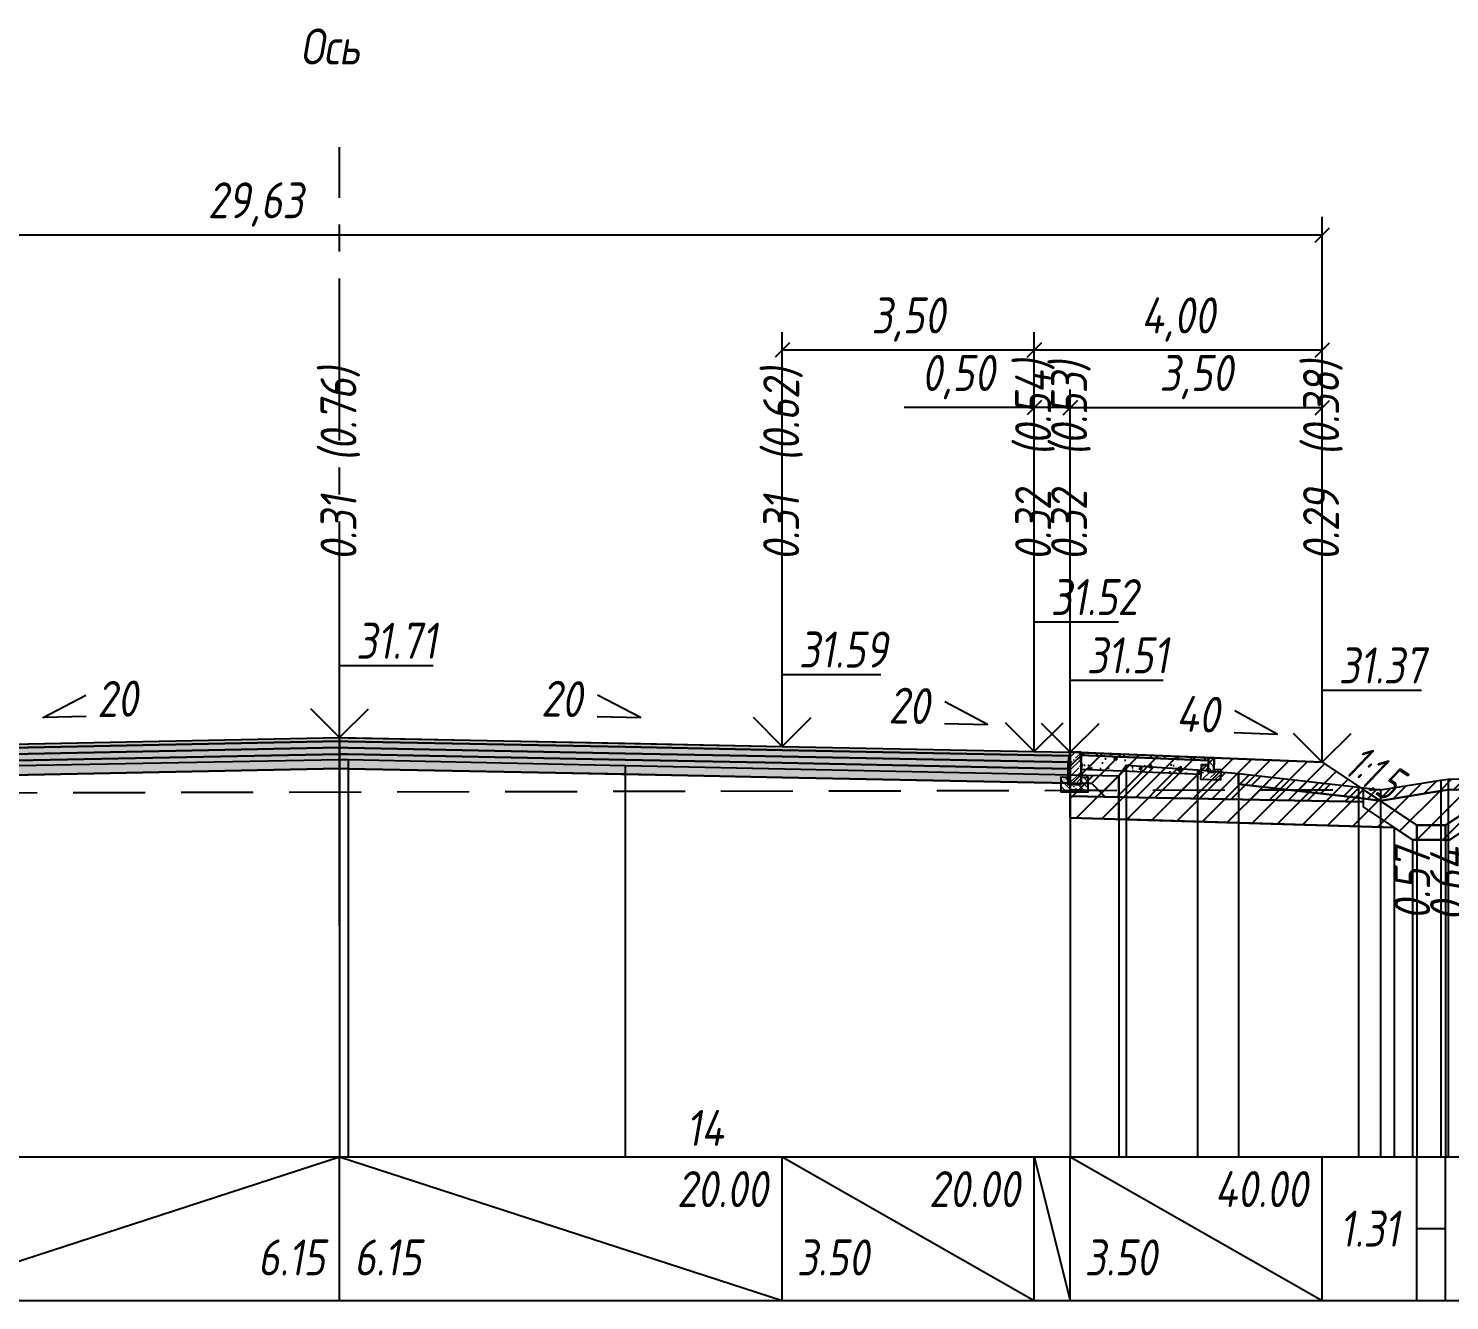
# Model space of a CAD drawing. Extents: x -717 to 1451, y -133302 to 233.
# Drawn here: x -259 to -160.2, y -109538 to -109449.6 of the extents above; entities that cross this region are included whole.
import ezdxf
from ezdxf.enums import TextEntityAlignment as Align

# ---------------------------------------------------------------- set-up
doc = ezdxf.new("R2010")
doc.units = 0
doc.linetypes.add('осевая2', pattern=[1.125, 0.75, -0.125, 0.125, -0.125])
doc.linetypes.add('штриховая', pattern=[0.75, 0.5, -0.25])
for name, color, linetype in [('Интерполированный поперечник', 2, 'Continuous'), ('КОД_399', 252, 'Continuous'), ('Код_514', 1, 'Continuous'), ('Контур_0', 7, 'Continuous'), ('Контур_2521', 7, 'Continuous'), ('Контур_2564', 7, 'Continuous'), ('Контур_2660', 7, 'Continuous'), ('Контур_2665', 7, 'Continuous'), ('Контур_400', 7, 'Continuous'), ('Контур_508', 7, 'Continuous'), ('Контур_512', 7, 'Continuous'), ('Контур_513', 7, 'Continuous'), ('Контур_818', 7, 'Continuous'), ('Красный поперечник', 1, 'Continuous'), ('Объём_2501', 7, 'Continuous'), ('Объём_2564', 7, 'Continuous'), ('Объём_2650', 7, 'Continuous'), ('Объём_2660', 7, 'Continuous'), ('Объём_2661', 7, 'Continuous'), ('Объём_2662', 7, 'Continuous'), ('Объём_2663', 7, 'Continuous'), ('Объём_2664', 7, 'Continuous'), ('Объём_2665', 7, 'Continuous'), ('Объём_2666', 7, 'Continuous'), ('Объём_2667', 7, 'Continuous'), ('Объём_2668', 7, 'Continuous'), ('Объём_2669', 7, 'Continuous'), ('Объём_2675', 7, 'Continuous'), ('Ось', 1, 'осевая2'), ('Откосы', 7, 'Continuous'), ('Отметки покрытия', 7, 'Continuous'), ('Рабочие отметки', 7, 'Continuous'), ('Рабочие отметки доп.', 7, 'Continuous'), ('Слои выравнивания', 7, 'Continuous'), ('Таблица', 7, 'Continuous'), ('Уклоны проезжей части', 7, 'Continuous'), ('Черный поперечник', 3, 'Continuous')]:
    doc.layers.add(name, color=color, linetype=linetype)
for name, color, linetype, true_color in [('Контур_2540', 2, 'Continuous', 0xffff00), ('Контур_2560', 2, 'Continuous', 0xffff00), ('Контур_2561', 7, 'Continuous', 0xff8040), ('Контур_2562', 3, 'Continuous', 0x00ff00), ('Контур_2563', 7, 'Continuous', 0xff8000), ('Контур_2570', 7, 'Continuous', 0x80ff00), ('Контур_2583', 3, 'Continuous', 0x00ff00), ('Контур_2584', 3, 'Continuous', 0x00ff00), ('Контур_2725', 7, 'Continuous', 0x323232), ('Контур_2736', 4, 'Continuous', 0x00ffff), ('Контур_2737', 4, 'Continuous', 0x00ffff), ('Контур_2738', 4, 'Continuous', 0x00ffff), ('Контур_2739', 4, 'Continuous', 0x00ffff), ('Контур_2745', 7, 'Continuous', 0xa4ffff), ('Контур_2747', 4, 'Continuous', 0x00ffff), ('Контур_2748', 4, 'Continuous', 0x00ffff), ('Контур_2749', 4, 'Continuous', 0x00ffff), ('Контур_2760', 7, 'Continuous', 0x323232), ('Контур_2761', 7, 'Continuous', 0x323232), ('Контур_2762', 7, 'Continuous', 0x323232), ('Контур_2763', 7, 'Continuous', 0x323232), ('Контур_402', 7, 'Continuous', 0xff6464), ('Контур_703', 4, 'Continuous', 0x00ffff), ('Контур_705', 4, 'Continuous', 0x00ffff), ('Контур_707', 4, 'Continuous', 0x00ffff), ('Контур_720', 131, 'Continuous', 0xaaffff), ('Объём_2520', 7, 'Continuous', 0x80ffff), ('Объём_2540', 2, 'Continuous', 0xffff00), ('Объём_2560', 2, 'Continuous', 0xffff00), ('Объём_2561', 7, 'Continuous', 0xff8040), ('Объём_2562', 3, 'Continuous', 0x00ff00), ('Объём_2563', 7, 'Continuous', 0xff8000), ('Объём_2570', 7, 'Continuous', 0x80ff00), ('Объём_2583', 3, 'Continuous', 0x00ff00), ('Объём_2584', 3, 'Continuous', 0x00ff00), ('Объём_2594', 3, 'Continuous', 0x00ff00), ('Объём_2598', 3, 'Continuous', 0x00ff00), ('Объём_2600', 7, 'Continuous', 0x808000), ('Объём_2746', 2, 'Continuous', 0xffff00)]:
    doc.layers.add(name, color=color, linetype=linetype, true_color=true_color)
doc.styles.get("Standard").update_dxf_attribs({"font": 'txt', "height": 2.5})
doc.styles.add('М', font='romand.shx', dxfattribs={"width": 0.8, "oblique": 10, "height": 2.5})
doc.dimstyles.new('ISO-25', dxfattribs={"dimtxt": 2.5, "dimasz": 2.5, "dimexe": 1.25, "dimexo": 0.625, "dimtad": 1, "dimtxsty": 'Standard', "dimcen": 2.5, "dimadec": 0, "dimazin": 0, "dimtfac": 1, "dimtmove": 0, "dimatfit": 3, "dimfxl": 1, "dimarcsym": 0})

# ---------------------------------------------------------------- blocks, each defined once
blk = doc.blocks.new('_Oblique')
at = {"color": 0, "linetype": 'ByBlock', "lineweight": -2}
blk.add_line((-0.5, -0.5), (0.5, 0.5), dxfattribs=at)
blk = doc.blocks.new('*D2232')
at = {"color": 0, "lineweight": -2, "transparency": 16777216}
for p, q in [((-186.587, -109499.33), (-186.587, -109474.69)), ((-169.087, -109500.03), (-169.087, -109474.69)), ((-186.587, -109475.94), (-169.087, -109475.94))]:
    blk.add_line(p, q, dxfattribs=at)
at = {"layer": 'Defpoints', "color": 0, "transparency": 16777216}
for p in [(-169.087, -109475.94), (-186.587, -109499.955), (-169.087, -109500.655)]:
    blk.add_point(p, dxfattribs=at)
at = {"color": 0, "lineweight": -2, "transparency": 16777216, "rotation": 180}
blk.add_blockref('_Oblique', (-186.587, -109475.94), dxfattribs=at)
at = {"color": 0, "lineweight": -2, "transparency": 16777216}
blk.add_blockref('_Oblique', (-169.087, -109475.94), dxfattribs=at)
at = {"color": 0, "transparency": 16777216, "insert": (-177.837, -109473.827), "char_height": 2.5, "width": 9.58333, "attachment_point": 5, "style": 'М'}
blk.add_mtext('3,50', dxfattribs=at)
blk = doc.blocks.new('*D2234')
at = {"color": 0, "lineweight": -2, "transparency": 16777216}
for p, q in [((-189.087, -109499.28), (-189.087, -109474.69)), ((-186.587, -109499.33), (-186.587, -109474.69)), ((-189.087, -109475.94), (-198.125, -109475.94)), ((-186.587, -109475.94), (-189.087, -109475.94))]:
    blk.add_line(p, q, dxfattribs=at)
at = {"layer": 'Defpoints', "color": 0, "transparency": 16777216}
for p in [(-186.587, -109475.94), (-189.087, -109499.905), (-186.587, -109499.955)]:
    blk.add_point(p, dxfattribs=at)
at = {"color": 0, "lineweight": -2, "transparency": 16777216, "rotation": 180}
blk.add_blockref('_Oblique', (-189.087, -109475.94), dxfattribs=at)
at = {"color": 0, "lineweight": -2, "transparency": 16777216}
blk.add_blockref('_Oblique', (-186.587, -109475.94), dxfattribs=at)
at = {"color": 0, "transparency": 16777216, "insert": (-194.364, -109473.827), "char_height": 2.5, "width": 9.16667, "attachment_point": 5, "style": 'М'}
blk.add_mtext('0,50', dxfattribs=at)
blk = doc.blocks.new('*D2236')
at = {"color": 0, "lineweight": -2, "transparency": 16777216}
for p, q in [((-206.587, -109498.93), (-206.587, -109470.69)), ((-189.087, -109499.28), (-189.087, -109470.69)), ((-189.087, -109471.94), (-206.587, -109471.94))]:
    blk.add_line(p, q, dxfattribs=at)
at = {"layer": 'Defpoints', "color": 0, "transparency": 16777216}
for p in [(-206.587, -109471.94), (-206.587, -109499.555), (-189.087, -109499.905)]:
    blk.add_point(p, dxfattribs=at)
at = {"color": 0, "lineweight": -2, "transparency": 16777216, "rotation": 180}
blk.add_blockref('_Oblique', (-206.587, -109471.94), dxfattribs=at)
at = {"color": 0, "lineweight": -2, "transparency": 16777216}
blk.add_blockref('_Oblique', (-189.087, -109471.94), dxfattribs=at)
at = {"color": 0, "transparency": 16777216, "insert": (-197.837, -109469.827), "char_height": 2.5, "width": 9.58333, "attachment_point": 5, "style": 'М'}
blk.add_mtext('3,50', dxfattribs=at)
blk = doc.blocks.new('*D2237')
at = {"color": 0, "lineweight": -2, "transparency": 16777216}
for p, q in [((-189.087, -109499.28), (-189.087, -109470.69)), ((-169.087, -109500.03), (-169.087, -109470.69)), ((-169.087, -109471.94), (-189.087, -109471.94))]:
    blk.add_line(p, q, dxfattribs=at)
at = {"layer": 'Defpoints', "color": 0, "transparency": 16777216}
for p in [(-189.087, -109471.94), (-189.087, -109499.905), (-169.087, -109500.655)]:
    blk.add_point(p, dxfattribs=at)
at = {"color": 0, "lineweight": -2, "transparency": 16777216, "rotation": 180}
blk.add_blockref('_Oblique', (-189.087, -109471.94), dxfattribs=at)
at = {"color": 0, "lineweight": -2, "transparency": 16777216}
blk.add_blockref('_Oblique', (-169.087, -109471.94), dxfattribs=at)
at = {"color": 0, "transparency": 16777216, "insert": (-179.087, -109469.827), "char_height": 2.5, "width": 9.16667, "attachment_point": 5, "style": 'М'}
blk.add_mtext('4,00', dxfattribs=at)
blk = doc.blocks.new('*D2239')
at = {"color": 0, "lineweight": -2, "transparency": 16777216}
for p, q in [((-317.254, -109500.263), (-317.254, -109462.69)), ((-169.087, -109500.03), (-169.087, -109462.69)), ((-317.254, -109463.94), (-169.087, -109463.94))]:
    blk.add_line(p, q, dxfattribs=at)
at = {"layer": 'Defpoints', "color": 0, "transparency": 16777216}
for p in [(-169.087, -109463.94), (-317.254, -109500.888), (-169.087, -109500.655)]:
    blk.add_point(p, dxfattribs=at)
at = {"color": 0, "lineweight": -2, "transparency": 16777216, "rotation": 180}
blk.add_blockref('_Oblique', (-317.254, -109463.94), dxfattribs=at)
at = {"color": 0, "lineweight": -2, "transparency": 16777216}
blk.add_blockref('_Oblique', (-169.087, -109463.94), dxfattribs=at)
at = {"color": 0, "transparency": 16777216, "insert": (-243.17, -109461.827), "char_height": 2.5, "width": 12.5, "attachment_point": 5, "style": 'М'}
blk.add_mtext('29,63', dxfattribs=at)
blk = doc.blocks.new('Тротуар1')
at = {"linetype": 'Continuous', "lineweight": 13}
h = blk.add_hatch(dxfattribs=at)
h.set_pattern_fill('ANSI35', scale=5, angle=90)
h.set_pattern_definition([(135, (-1541.6927, -4801.9416), (-0.88388348, -0.88388348), []), (135, (-1541.6927, -4801.0577), (-0.88388348, -0.88388348), [1.5625, -0.3125, 0, -0.3125])])
h.paths.add_polyline_path([(-16.72, -1.24), (-17.72, -1.24), (-17.72, -2.24), (-18.52, -2.24), (-18.52, -1.85), (-19.52, -1.89), (-19.52, -3.24), (-16.72, -3.24)])
h = blk.add_hatch(dxfattribs=at)
h.set_pattern_fill('ANSI35', scale=5)
h.set_pattern_definition([(45, (-1541.6927, -4800.4416), (-0.88388348, 0.88388348), []), (45, (-1540.8088, -4800.4416), (-0.88388348, 0.88388348), [1.5625, -0.3125, 0, -0.3125])])
h.paths.add_polyline_path([(-17.72, -0.24), (-18.52, -0.24), (-18.52, -2.24), (-17.72, -2.24)])
at = {"linetype": 'Continuous'}
h = blk.add_hatch(dxfattribs=at)
h.set_pattern_fill('ANSI31', color=256, scale=15, angle=45, style=0)
h.set_pattern_definition([(90, (-1932.1888, -4954.235), (-1.875, 3e-16), [])])
h.paths.add_polyline_path([(0, 0), (-17.72, -0.24), (-17.71, -0.63), (-11.04, -0.58), (0, -0.4)])
at = {"layer": 'КОД_399'}
h = blk.add_hatch(dxfattribs=at)
h.set_pattern_fill('AR-CONC', scale=0.7, angle=45, style=0)
h.set_pattern_definition([(95, (-1932.189, -4954.235), (3.860864, 3.2396496), [0.525, -5.775]), (40, (-1932.189, -4954.235), (-4.409945, 3.036377), [0.42, -4.62]), (145.45144, (-1931.867, -4953.965), (-0.549081, 6.2760265), [0.4461813, -4.907995]), (91.1842, (-1933.179, -4953.245), (6.101854, 4.4632964), [0.7875, -8.6625]), (141.63564, (-1932.67, -4952.873), (-0.1953, 9.447982), [0.669272, -7.361996]), (36.18416, (-1933.179, -4953.245), (-0.1953, 9.447982), [0.63, -6.93]), (66, (-1932.4363, -4952.9975), (4.947401, 0.9616773), [0.525, -5.775]), (11, (-1932.4363, -4952.9975), (-2.38496, 4.793659), [0.42, -4.62]), (116.45144, (-1932.024, -4952.9174), (2.562441, 5.7553363), [0.4461813, -4.907995]), (82.5, (-1932.1888, -4954.235), (-1.5875523, 1.7079287), [0, -4.564, 0, -4.69, 0, -4.6375]), (52.5, (-1932.1888, -4954.235), (-0.6501106, 3.2543661), [0, -2.674, 0, -4.459, 0, -1.7675]), (12.5, (-1933.2926, -4955.3388), (2.7539272, 2.5306453), [0, -1.75, 0, -5.46, 0, -7.245]), (2.5, (-1933.7876, -4955.8337), (2.3911299, 3.3821186), [0, -2.275, 0, -3.626, 0, -5.145])])
h.paths.add_polyline_path([(0, -0.4), (-17.71, -0.63), (-17.72, -1.24), (-16.71, -1.24), (-16.72, -2.62), (-0.07, -2.41)])
at = {"linetype": 'Continuous'}
blk.add_lwpolyline([(-17.72, -1.24), (-16.72, -1.24), (-16.72, -3.24), (-19.52, -3.24), (-19.52, -1.89), (-18.52, -1.85)], dxfattribs=at)
at = {"color": 7, "lineweight": 30}
for points in [[(-18.52, -0.24), (-18.52, -2.24), (-17.72, -2.24), (-17.72, -0.24), (-18.52, -0.24)], [(-8.6, -0.53), (0, -0.4)]]:
    blk.add_lwpolyline(points, dxfattribs=at)
for points in [[(0, 0), (-17.72, -0.24), (-17.72, -0.63), (0, -0.4)], [(0, -0.4), (-17.71, -0.63), (-17.72, -1.24), (-16.71, -1.24), (-16.72, -2.62), (-0.07, -2.39)]]:
    blk.add_lwpolyline(points, close=True)
blk = doc.blocks.new('БР100.30.18')
at = {"linetype": 'Continuous', "lineweight": 13}
h = blk.add_hatch(dxfattribs=at)
h.set_pattern_fill('ANSI35', scale=5)
h.set_pattern_definition([(45, (-1504.996, -4799.2297), (-0.88388348, 0.88388348), []), (45, (-1504.1121, -4799.2297), (-0.88388348, 0.88388348), [1.5625, -0.3125, 0, -0.3125])])
h.paths.add_polyline_path([(0.3, 3.47), (1.8, 3.47), (1.8, -1.03), (0, -1.03), (0, 1.97)])
h = blk.add_hatch(dxfattribs=at)
h.set_pattern_fill('ANSI35', scale=5, angle=90)
h.set_pattern_definition([(135, (-1504.996, -4800.7297), (-0.88388348, -0.88388348), []), (135, (-1504.996, -4799.8458), (-0.88388348, -0.88388348), [1.5625, -0.3125, 0, -0.3125])])
h.paths.add_polyline_path([(-1, -0.03), (0, -0.03), (0, -1.03), (1.8, -1.03), (1.8, -0.03), (2.8, -0.03), (2.8, -2.03), (-1, -2.03)])
at = {"color": 7, "lineweight": 30}
blk.add_lwpolyline([(1.8, -1.03), (0, -1.03), (0, 1.97), (0.3, 3.47), (1.8, 3.47)], close=True, dxfattribs=at)
at = {"linetype": 'Continuous'}
blk.add_lwpolyline([(0, -0.03), (-1, -0.03), (-1, -2.03), (2.8, -2.03), (2.8, -0.03), (1.8, -0.03)], dxfattribs=at)

msp = doc.modelspace()

# ---------------------------------------------------------------- hatches: boundary and pattern name
at = {"layer": 'Объём_2563'}
h = msp.add_hatch(dxfattribs=at)
h.set_pattern_fill('ANSI31', color=256, scale=0.3)
h.set_pattern_definition([(45, (-428.9338, 30.9924), (-0.673519209, 0.673519209), [])])
h.paths.add_polyline_path([(-166.234, -109503.349), (-184.169, -109502.991), (-185.087, -109502.072), (-186.587, -109502.042), (-186.587, -109499.892), (-169.087, -109500.592), (-166.234, -109502.494)])
at = {"layer": 'Объём_2570'}
h = msp.add_hatch(dxfattribs=at)
h.set_pattern_fill('ANSI31', color=256, scale=0.2)
h.set_pattern_definition([(45, (-428.9338, 30.9924), (-0.449012806, 0.449012806), [])])
h.paths.add_polyline_path([(-155.512, -109502.388), (-160.337, -109502.507), (-160.837, -109502.578), (-165.046, -109503.262), (-166.567, -109503.072), (-174.898, -109502.121), (-174.898, -109501.371), (-166.567, -109502.322), (-165.046, -109502.512), (-160.837, -109501.828), (-160.337, -109501.757), (-155.512, -109501.638)])
at = {"layer": 'Объём_2600'}
h = msp.add_hatch(dxfattribs=at)
h.set_pattern_fill('ANSI31', color=6, scale=0.4)
h.set_pattern_definition([(45, (-428.9338, 30.9924), (-0.898025612, 0.898025612), [])])
h.paths.add_polyline_path([(-156.766, -109502.473), (-156.766, -109503.675), (-160.213, -109505.973), (-162.818, -109505.973), (-164.091, -109505.125), (-186.587, -109504.45), (-186.587, -109501.476), (-183.204, -109501.547), (-182.704, -109500.797), (-177.756, -109501.129), (-174.898, -109501.371), (-174.898, -109502.121), (-166.567, -109503.072), (-165.046, -109503.262), (-160.837, -109502.578), (-160.337, -109502.507), (-156.681, -109502.417)])
at = {"layer": 'Слои выравнивания'}
for color, points in [(2, [(-288.159, -109499.894), (-285.587, -109499.842), (-268.087, -109499.492), (-237.337, -109498.877), (-237.337, -109499.127), (-268.087, -109499.742), (-285.587, -109500.092), (-288.159, -109500.144)]), (2, [(-237.337, -109498.877), (-236.753, -109498.889), (-217.495, -109499.274), (-206.587, -109499.492), (-189.087, -109499.842), (-186.587, -109499.892), (-186.587, -109500.142), (-189.087, -109500.092), (-206.587, -109499.742), (-217.495, -109499.524), (-236.753, -109499.139), (-237.337, -109499.127)]), (3, [(-288.159, -109500.144), (-285.587, -109500.092), (-268.087, -109499.742), (-237.337, -109499.127), (-237.337, -109499.577), (-268.087, -109500.192), (-285.587, -109500.542), (-288.159, -109500.594)]), (4, [(-288.159, -109500.594), (-285.587, -109500.542), (-268.087, -109500.192), (-237.337, -109499.577), (-237.337, -109500.027), (-268.087, -109500.642), (-285.587, -109500.992), (-288.159, -109501.044)]), (3, [(-237.337, -109499.127), (-236.753, -109499.139), (-217.495, -109499.524), (-206.587, -109499.742), (-189.087, -109500.092), (-186.587, -109500.142), (-186.587, -109500.592), (-189.087, -109500.542), (-206.587, -109500.192), (-217.495, -109499.974), (-236.753, -109499.589), (-237.337, -109499.577)]), (4, [(-237.337, -109499.577), (-236.753, -109499.589), (-217.495, -109499.974), (-206.587, -109500.192), (-189.087, -109500.542), (-186.587, -109500.592), (-186.587, -109501.042), (-189.087, -109500.992), (-206.587, -109500.642), (-217.495, -109500.424), (-236.753, -109500.039), (-237.337, -109500.027)]), (5, [(-288.159, -109501.044), (-285.587, -109500.992), (-268.087, -109500.642), (-237.337, -109500.027), (-237.337, -109501.027), (-268.087, -109501.642), (-285.587, -109501.992), (-288.159, -109502.044)]), (5, [(-237.337, -109500.027), (-236.753, -109500.039), (-217.495, -109500.424), (-206.587, -109500.642), (-189.087, -109500.992), (-186.587, -109501.042), (-186.587, -109502.042), (-189.087, -109501.992), (-206.587, -109501.642), (-217.495, -109501.424), (-236.753, -109501.039), (-237.337, -109501.027)])]:
    msp.add_hatch(color=color, dxfattribs=at).paths.add_polyline_path(points)

# ---------------------------------------------------------------- linework, layer by layer
at = {"layer": 'Интерполированный поперечник', "linetype": 'штриховая', "ltscale": 10, "flags": 128}
msp.add_lwpolyline([(-308.346, -109502.817), (-165.042, -109502.492)], dxfattribs=at)
at = {"layer": 'Код_514'}
for p, q in [((-268.087, -109538.008), (-237.337, -109528.008)), ((-237.337, -109538.008), (-237.337, -109528.008)), ((-237.337, -109528.008), (-206.587, -109538.008)), ((-206.587, -109538.008), (-206.587, -109528.008)), ((-206.587, -109528.008), (-189.087, -109538.008)), ((-189.087, -109538.008), (-189.087, -109528.008)), ((-189.087, -109528.008), (-186.587, -109538.008)), ((-186.587, -109538.008), (-186.587, -109528.008)), ((-186.587, -109528.008), (-169.087, -109538.008)), ((-169.087, -109538.008), (-169.087, -109528.008)), ((-162.516, -109538.008), (-162.516, -109528.008)), ((-160.516, -109538.008), (-160.516, -109528.008)), ((-162.516, -109533.008), (-160.516, -109533.008))]:
    msp.add_line(p, q, dxfattribs=at)
at = {"layer": 'Контур_0', "flags": 128}
for points in [[(-169.087, -109500.592), (-166.234, -109502.494), (-166.234, -109502.494), (-166.234, -109502.494), (-166.234, -109502.494), (-166.234, -109502.494), (-166.234, -109502.494), (-166.234, -109502.494), (-166.234, -109502.494), (-166.234, -109502.494), (-166.234, -109502.494), (-166.234, -109502.494), (-166.234, -109502.494), (-166.234, -109502.494), (-166.234, -109502.494), (-162.516, -109504.973)], [(-169.087, -109500.592), (-166.234, -109502.494), (-166.234, -109502.494), (-166.234, -109502.494), (-166.234, -109502.494), (-166.234, -109502.494), (-166.234, -109502.494), (-166.234, -109502.494), (-166.234, -109502.494), (-166.234, -109502.494), (-166.234, -109502.494), (-166.234, -109502.494), (-166.234, -109502.494), (-166.234, -109502.494), (-166.234, -109502.494), (-162.516, -109504.973), (-160.516, -109504.973), (-155.512, -109501.638)], [(-186.587, -109502.942), (-186.587, -109502.042), (-185.087, -109502.072), (-184.169, -109502.991), (-186.587, -109502.942), (-186.587, -109502.942)], [(-186.587, -109502.042), (-185.087, -109502.072), (-184.169, -109502.991), (-166.234, -109503.349)]]:
    msp.add_lwpolyline(points, dxfattribs=at)
at = {"layer": 'Контур_2521', "color": 250, "flags": 128}
msp.add_lwpolyline([(-186.587, -109502.492), (-184.628, -109502.531)], dxfattribs=at)
at = {"layer": 'Контур_2540', "flags": 128}
msp.add_lwpolyline([(-166.234, -109503.696), (-164.091, -109505.125), (-186.587, -109504.45), (-186.587, -109502.942), (-166.234, -109503.349), (-166.234, -109503.696), (-166.234, -109503.696)], dxfattribs=at)
at = {"layer": 'Контур_2560', "flags": 128}
msp.add_lwpolyline([(-186.587, -109499.892), (-169.087, -109500.592), (-169.087, -109500.592), (-169.087, -109500.592)], dxfattribs=at)
at = {"layer": 'Контур_2561', "flags": 128}
msp.add_lwpolyline([(-186.587, -109499.892), (-186.587, -109499.892), (-169.087, -109500.592), (-169.087, -109500.592), (-186.587, -109499.892)], dxfattribs=at)
at = {"layer": 'Контур_2562', "flags": 128}
msp.add_lwpolyline([(-169.087, -109500.592), (-169.087, -109500.592), (-169.087, -109500.592), (-169.087, -109500.592), (-169.087, -109500.592)], dxfattribs=at)
at = {"layer": 'Контур_2563', "flags": 128}
msp.add_lwpolyline([(-166.234, -109503.349), (-184.169, -109502.991), (-185.087, -109502.072), (-186.587, -109502.042), (-186.587, -109499.892), (-169.087, -109500.592), (-166.234, -109502.494), (-166.234, -109503.349), (-166.234, -109503.349)], dxfattribs=at)
at = {"layer": 'Контур_2564', "flags": 128}
msp.add_lwpolyline([(-186.587, -109499.892), (-169.087, -109500.592)], dxfattribs=at)
at = {"layer": 'Контур_2570', "flags": 128}
msp.add_lwpolyline([(-288.159, -109501.342), (-237.337, -109500.404), (-236.753, -109500.393), (-217.495, -109500.829), (-183.204, -109501.547), (-182.704, -109500.797), (-177.756, -109501.129), (-174.898, -109501.371), (-174.898, -109502.121), (-166.567, -109503.072), (-165.046, -109503.262), (-165.046, -109503.262), (-160.837, -109502.578), (-160.337, -109502.507), (-143.132, -109502.081)], dxfattribs=at)
at = {"layer": 'Контур_2583', "flags": 128}
for points in [[(-162.516, -109504.973), (-166.234, -109502.494), (-166.234, -109503.696), (-162.818, -109505.973), (-162.516, -109505.973), (-162.516, -109504.973)], [(-156.766, -109503.675), (-156.766, -109502.473), (-160.516, -109504.973), (-160.516, -109505.973), (-160.213, -109505.973), (-156.766, -109503.675)]]:
    msp.add_lwpolyline(points, dxfattribs=at)
at = {"layer": 'Контур_2584', "flags": 128}
msp.add_lwpolyline([(-162.516, -109504.973), (-162.516, -109505.973), (-160.516, -109505.973), (-160.516, -109504.973), (-162.516, -109504.973)], dxfattribs=at)
at = {"layer": 'Контур_2660', "flags": 128}
msp.add_lwpolyline([(-186.587, -109504.45), (-164.091, -109505.125)], dxfattribs=at)
at = {"layer": 'Контур_2665', "flags": 128}
msp.add_lwpolyline([(-169.087, -109500.592), (-169.087, -109500.592)], dxfattribs=at)
at = {"layer": 'Контур_2725', "flags": 128}
msp.add_lwpolyline([(-288.159, -109502.044), (-285.587, -109501.992), (-268.087, -109501.642), (-237.337, -109501.027), (-236.753, -109501.039), (-217.495, -109501.424), (-206.587, -109501.642), (-189.087, -109501.992), (-186.587, -109502.042)], dxfattribs=at)
at = {"layer": 'Контур_2736', "flags": 128}
for points in [[(-169.087, -109500.592), (-166.234, -109502.494)], [(-166.234, -109502.494), (-162.516, -109504.973)]]:
    msp.add_lwpolyline(points, dxfattribs=at)
at = {"layer": 'Контур_2737', "flags": 128}
msp.add_lwpolyline([(-166.234, -109502.494), (-166.234, -109502.494)], dxfattribs=at)
at = {"layer": 'Контур_2738', "flags": 128}
msp.add_lwpolyline([(-166.234, -109502.494), (-166.234, -109502.494)], dxfattribs=at)
at = {"layer": 'Контур_2739', "flags": 128}
msp.add_lwpolyline([(-166.234, -109502.494), (-166.234, -109502.494)], dxfattribs=at)
at = {"layer": 'Контур_2745', "flags": 128}
msp.add_lwpolyline([(-166.234, -109502.494), (-166.234, -109502.494)], dxfattribs=at)
msp.add_lwpolyline([(-166.234, -109502.494), (-166.234, -109502.494)], dxfattribs=at)
msp.add_lwpolyline([(-166.234, -109502.494), (-166.234, -109502.494)], dxfattribs=at)
msp.add_lwpolyline([(-166.234, -109502.494), (-166.234, -109502.494)], dxfattribs=at)
msp.add_lwpolyline([(-166.234, -109502.494), (-166.234, -109502.494)], dxfattribs=at)
msp.add_lwpolyline([(-166.234, -109502.494), (-166.234, -109502.494)], dxfattribs=at)
at = {"layer": 'Контур_2747', "flags": 128}
msp.add_lwpolyline([(-166.234, -109502.494), (-166.234, -109502.494)], dxfattribs=at)
at = {"layer": 'Контур_2748', "flags": 128}
msp.add_lwpolyline([(-166.234, -109502.494), (-166.234, -109502.494)], dxfattribs=at)
at = {"layer": 'Контур_2749', "flags": 128}
msp.add_lwpolyline([(-166.234, -109502.494), (-166.234, -109502.494)], dxfattribs=at)
at = {"layer": 'Контур_2760', "flags": 128}
msp.add_lwpolyline([(-288.159, -109499.894), (-285.587, -109499.842), (-268.087, -109499.492), (-237.337, -109498.877), (-236.753, -109498.889), (-217.495, -109499.274), (-206.587, -109499.492), (-189.087, -109499.842), (-186.587, -109499.892)], dxfattribs=at)
at = {"layer": 'Контур_2761', "flags": 128}
msp.add_lwpolyline([(-288.159, -109500.144), (-285.587, -109500.092), (-268.087, -109499.742), (-237.337, -109499.127), (-236.753, -109499.139), (-217.495, -109499.524), (-206.587, -109499.742), (-189.087, -109500.092), (-186.587, -109500.142)], dxfattribs=at)
at = {"layer": 'Контур_2762', "flags": 128}
msp.add_lwpolyline([(-288.159, -109500.594), (-285.587, -109500.542), (-268.087, -109500.192), (-237.337, -109499.577), (-236.753, -109499.589), (-217.495, -109499.974), (-206.587, -109500.192), (-189.087, -109500.542), (-186.587, -109500.592)], dxfattribs=at)
at = {"layer": 'Контур_2763', "flags": 128}
msp.add_lwpolyline([(-288.159, -109501.044), (-285.587, -109500.992), (-268.087, -109500.642), (-237.337, -109500.027), (-236.753, -109500.039), (-217.495, -109500.424), (-206.587, -109500.642), (-189.087, -109500.992), (-186.587, -109501.042)], dxfattribs=at)
at = {"layer": 'Контур_400', "flags": 128}
for points in [[(-299.754, -109500.126), (-297.254, -109500.076), (-285.587, -109499.842), (-285.587, -109499.842), (-285.587, -109499.842), (-285.587, -109499.842), (-285.587, -109499.842), (-268.087, -109499.492), (-237.337, -109498.877)], [(-237.337, -109498.877), (-206.587, -109499.492), (-189.087, -109499.842), (-189.087, -109499.842), (-189.087, -109499.842), (-189.087, -109499.842), (-189.087, -109499.842), (-189.087, -109499.842), (-186.587, -109499.892)]]:
    msp.add_lwpolyline(points, dxfattribs=at)
at = {"layer": 'Контур_402', "flags": 128}
msp.add_lwpolyline([(-318.616, -109505.366), (-288.159, -109504.452), (-288.159, -109502.044), (-237.337, -109501.027), (-186.587, -109502.042), (-186.587, -109504.45), (-164.091, -109505.125)], dxfattribs=at)
at = {"layer": 'Контур_508', "flags": 128}
msp.add_lwpolyline([(-323.934, -109499.589), (-322.158, -109505.508), (-322.158, -109508.988), (-322.152, -109509.008), (-321.408, -109509.008), (-319.408, -109509.008), (-318.664, -109509.008), (-318.658, -109508.988), (-318.658, -109505.508), (-318.616, -109505.366), (-288.159, -109504.452), (-288.159, -109502.044), (-237.337, -109501.027), (-186.587, -109502.042), (-186.587, -109504.45), (-164.091, -109505.125), (-162.818, -109505.973), (-162.516, -109505.973), (-160.516, -109505.973), (-160.213, -109505.973), (-156.766, -109503.675), (-156.766, -109502.473), (-155.512, -109501.638)], dxfattribs=at)
at = {"layer": 'Контур_512', "flags": 128}
msp.add_lwpolyline([(-186.587, -109504.45), (-164.091, -109505.125), (-162.818, -109505.973), (-162.516, -109505.973), (-160.516, -109505.973), (-160.213, -109505.973), (-156.766, -109503.675), (-156.766, -109502.473), (-155.512, -109501.638)], dxfattribs=at)
at = {"layer": 'Контур_513', "flags": 128}
msp.add_lwpolyline([(-323.934, -109499.589), (-322.158, -109505.508), (-322.158, -109508.988), (-322.152, -109509.008), (-321.408, -109509.008), (-319.408, -109509.008), (-318.664, -109509.008), (-318.658, -109508.988), (-318.658, -109505.508), (-318.616, -109505.366), (-288.159, -109504.452), (-288.159, -109502.044), (-237.337, -109501.027), (-186.587, -109502.042), (-186.587, -109504.45), (-164.091, -109505.125), (-162.818, -109505.973), (-162.516, -109505.973), (-160.516, -109505.973), (-160.213, -109505.973), (-156.766, -109503.675), (-156.766, -109502.473), (-155.512, -109501.638)], dxfattribs=at)
at = {"layer": 'Контур_703', "flags": 128}
msp.add_lwpolyline([(-169.087, -109500.592), (-166.234, -109502.494)], dxfattribs=at)
at = {"layer": 'Контур_705', "flags": 128}
msp.add_lwpolyline([(-166.234, -109502.494), (-166.234, -109502.494)], dxfattribs=at)
at = {"layer": 'Контур_707', "flags": 128}
msp.add_lwpolyline([(-160.516, -109504.973), (-155.512, -109501.638)], dxfattribs=at)
at = {"layer": 'Контур_720', "flags": 128}
msp.add_lwpolyline([(-162.516, -109504.973), (-160.516, -109504.973)], dxfattribs=at)
at = {"layer": 'Контур_818', "flags": 128}
msp.add_lwpolyline([(-288.159, -109501.342), (-237.337, -109500.404), (-236.753, -109500.393), (-217.495, -109500.829), (-183.204, -109501.547), (-182.704, -109500.797), (-177.756, -109501.129), (-174.898, -109501.371), (-174.898, -109502.121), (-166.567, -109503.072), (-165.046, -109503.262), (-165.046, -109503.262), (-160.837, -109502.578), (-160.337, -109502.507), (-155.512, -109502.388)], dxfattribs=at)
at = {"layer": 'Красный поперечник'}
for p, q in [((-268.087, -109499.492), (-237.337, -109498.877)), ((-237.337, -109498.877), (-206.587, -109499.492)), ((-206.587, -109499.492), (-189.087, -109499.842)), ((-189.087, -109499.842), (-186.587, -109499.892)), ((-186.587, -109499.892), (-169.087, -109500.592)), ((-169.087, -109500.592), (-162.516, -109504.973)), ((-160.516, -109504.973), (-155.512, -109501.638)), ((-186.587, -109504.45), (-186.587, -109528.008)), ((-164.091, -109505.125), (-164.091, -109528.008)), ((-162.516, -109504.973), (-160.516, -109504.973)), ((-162.818, -109505.973), (-162.818, -109528.008)), ((-162.516, -109505.973), (-162.516, -109528.008)), ((-160.516, -109505.973), (-160.516, -109528.008))]:
    msp.add_line(p, q, dxfattribs=at)
at = {"layer": 'Объём_2501', "flags": 128}
for points in [[(-299.754, -109500.126), (-297.254, -109500.076), (-285.587, -109499.842), (-285.587, -109499.842), (-285.587, -109499.842), (-285.587, -109499.842), (-285.587, -109499.842), (-268.087, -109499.492), (-237.337, -109498.877)], [(-237.337, -109498.877), (-206.587, -109499.492), (-189.087, -109499.842), (-189.087, -109499.842), (-189.087, -109499.842), (-189.087, -109499.842), (-189.087, -109499.842), (-189.087, -109499.842), (-186.587, -109499.892)]]:
    msp.add_lwpolyline(points, dxfattribs=at)
at = {"layer": 'Объём_2520', "color": 250, "flags": 128}
msp.add_lwpolyline([(-186.587, -109502.942), (-186.587, -109502.042), (-185.087, -109502.072), (-184.169, -109502.991), (-186.587, -109502.942), (-186.587, -109502.942)], dxfattribs=at)
at = {"layer": 'Объём_2540', "flags": 128}
msp.add_lwpolyline([(-166.234, -109503.696), (-164.091, -109505.125), (-186.587, -109504.45), (-186.587, -109502.942), (-166.234, -109503.349), (-166.234, -109503.696), (-166.234, -109503.696)], dxfattribs=at)
at = {"layer": 'Объём_2560', "flags": 128}
msp.add_lwpolyline([(-186.587, -109499.892), (-169.087, -109500.592), (-169.087, -109500.592), (-169.087, -109500.592)], dxfattribs=at)
at = {"layer": 'Объём_2561', "flags": 128}
msp.add_lwpolyline([(-186.587, -109499.892), (-186.587, -109499.892), (-169.087, -109500.592), (-169.087, -109500.592), (-186.587, -109499.892)], dxfattribs=at)
at = {"layer": 'Объём_2562', "flags": 128}
msp.add_lwpolyline([(-169.087, -109500.592), (-169.087, -109500.592), (-169.087, -109500.592), (-169.087, -109500.592), (-169.087, -109500.592)], dxfattribs=at)
at = {"layer": 'Объём_2563', "color": 250, "flags": 128}
msp.add_lwpolyline([(-166.234, -109503.349), (-184.169, -109502.991), (-185.087, -109502.072), (-186.587, -109502.042), (-186.587, -109499.892), (-169.087, -109500.592), (-166.234, -109502.494), (-166.234, -109503.349), (-166.234, -109503.349)], dxfattribs=at)
at = {"layer": 'Объём_2564', "flags": 128}
msp.add_lwpolyline([(-186.587, -109499.892), (-169.087, -109500.592)], dxfattribs=at)
at = {"layer": 'Объём_2570', "flags": 128}
msp.add_lwpolyline([(-155.512, -109502.388), (-160.337, -109502.507), (-160.837, -109502.578), (-165.046, -109503.262), (-166.567, -109503.072), (-174.898, -109502.121), (-174.898, -109501.371), (-166.567, -109502.322), (-165.046, -109502.512), (-160.837, -109501.828), (-160.337, -109501.757), (-155.512, -109501.638), (-155.512, -109502.388), (-155.512, -109502.388)], dxfattribs=at)
at = {"layer": 'Объём_2583', "flags": 128}
for points in [[(-162.516, -109504.973), (-166.234, -109502.494), (-166.234, -109503.696), (-162.818, -109505.973), (-162.516, -109505.973), (-162.516, -109504.973)], [(-156.766, -109503.675), (-156.766, -109502.473), (-160.516, -109504.973), (-160.516, -109505.973), (-160.213, -109505.973), (-156.766, -109503.675)]]:
    msp.add_lwpolyline(points, dxfattribs=at)
at = {"layer": 'Объём_2584', "flags": 128}
msp.add_lwpolyline([(-162.516, -109504.973), (-162.516, -109505.973), (-160.516, -109505.973), (-160.516, -109504.973), (-162.516, -109504.973)], dxfattribs=at)
at = {"layer": 'Объём_2594', "flags": 128}
for points in [[(-166.234, -109502.494), (-162.516, -109504.973)], [(-160.516, -109504.973), (-156.766, -109502.473)]]:
    msp.add_lwpolyline(points, dxfattribs=at)
at = {"layer": 'Объём_2598', "flags": 128}
msp.add_lwpolyline([(-162.516, -109504.973), (-160.516, -109504.973)], dxfattribs=at)
at = {"layer": 'Объём_2650', "color": 6, "flags": 128}
msp.add_lwpolyline([(-156.766, -109502.473), (-156.766, -109503.675), (-160.213, -109505.973), (-162.818, -109505.973), (-164.091, -109505.125), (-186.587, -109504.45), (-186.587, -109501.476), (-183.204, -109501.547), (-182.704, -109500.797), (-177.756, -109501.129), (-174.898, -109501.371), (-174.898, -109502.121), (-166.567, -109503.072), (-165.046, -109503.262), (-160.837, -109502.578), (-160.337, -109502.507), (-156.681, -109502.417), (-156.766, -109502.473), (-156.766, -109502.473)], dxfattribs=at)
at = {"layer": 'Объём_2660', "flags": 128}
msp.add_lwpolyline([(-186.587, -109504.45), (-164.091, -109505.125)], dxfattribs=at)
at = {"layer": 'Объём_2661', "flags": 128}
msp.add_lwpolyline([(-169.087, -109500.592), (-166.234, -109502.494), (-162.516, -109504.973)], dxfattribs=at)
at = {"layer": 'Объём_2662', "flags": 128}
msp.add_lwpolyline([(-160.516, -109504.973), (-155.512, -109501.638)], dxfattribs=at)
at = {"layer": 'Объём_2663', "flags": 128}
msp.add_lwpolyline([(-162.516, -109504.973), (-160.516, -109504.973)], dxfattribs=at)
at = {"layer": 'Объём_2664', "flags": 128}
msp.add_lwpolyline([(-162.516, -109504.973), (-160.516, -109504.973)], dxfattribs=at)
at = {"layer": 'Объём_2665', "flags": 128}
msp.add_lwpolyline([(-169.087, -109500.592), (-169.087, -109500.592)], dxfattribs=at)
at = {"layer": 'Объём_2666', "flags": 128}
for points in [[(-169.087, -109500.592), (-166.234, -109502.494)], [(-166.234, -109502.494), (-162.516, -109504.973)]]:
    msp.add_lwpolyline(points, dxfattribs=at)
at = {"layer": 'Объём_2667', "flags": 128}
msp.add_lwpolyline([(-166.234, -109502.494), (-166.234, -109502.494)], dxfattribs=at)
at = {"layer": 'Объём_2668', "flags": 128}
msp.add_lwpolyline([(-166.234, -109502.494), (-166.234, -109502.494)], dxfattribs=at)
at = {"layer": 'Объём_2669', "flags": 128}
msp.add_lwpolyline([(-166.234, -109502.494), (-166.234, -109502.494)], dxfattribs=at)
at = {"layer": 'Объём_2675', "flags": 128}
msp.add_lwpolyline([(-166.234, -109502.494), (-166.234, -109502.494)], dxfattribs=at)
msp.add_lwpolyline([(-166.234, -109502.494), (-166.234, -109502.494)], dxfattribs=at)
msp.add_lwpolyline([(-166.234, -109502.494), (-166.234, -109502.494)], dxfattribs=at)
msp.add_lwpolyline([(-166.234, -109502.494), (-166.234, -109502.494)], dxfattribs=at)
msp.add_lwpolyline([(-166.234, -109502.494), (-166.234, -109502.494)], dxfattribs=at)
msp.add_lwpolyline([(-166.234, -109502.494), (-166.234, -109502.494)], dxfattribs=at)
at = {"layer": 'Объём_2746', "flags": 128}
msp.add_lwpolyline([(-156.766, -109503.675), (-160.213, -109505.973), (-162.818, -109505.973), (-164.091, -109505.125), (-183.204, -109504.551), (-183.204, -109501.547), (-182.704, -109500.797), (-177.756, -109501.129), (-174.898, -109501.371), (-174.898, -109502.121), (-166.567, -109503.072), (-165.091, -109503.256), (-162.516, -109504.973), (-160.516, -109504.973), (-156.766, -109502.473), (-156.766, -109503.675), (-156.766, -109503.675)], dxfattribs=at)
at = {"layer": 'Ось', "ltscale": 15}
msp.add_line((-237.337, -109511.978), (-237.337, -109457.848), dxfattribs=at)
at = {"layer": 'Откосы', "color": 1, "flags": 128}
for points in [[(-254.938, -109497.418), (-257.937, -109497.478), (-254.968, -109495.918)], [(-219.449, -109497.418), (-216.449, -109497.478), (-219.419, -109495.918)], [(-195.324, -109497.901), (-192.324, -109497.961), (-195.294, -109496.401)], [(-175.205, -109498.527), (-172.208, -109498.647), (-175.145, -109497.028)]]:
    msp.add_lwpolyline(points, dxfattribs=at)
at = {"layer": 'Отметки покрытия', "color": 1}
for p, q in [((-189.087, -109499.842), (-189.087, -109490.842)), ((-189.087, -109490.842), (-183.237, -109490.842)), ((-237.337, -109498.877), (-237.337, -109493.877)), ((-237.337, -109493.877), (-230.837, -109493.877)), ((-206.587, -109499.492), (-206.587, -109494.492)), ((-206.587, -109494.492), (-199.737, -109494.492)), ((-186.587, -109499.892), (-186.587, -109494.892)), ((-186.587, -109494.892), (-180.137, -109494.892)), ((-169.087, -109500.592), (-169.087, -109495.592)), ((-169.087, -109495.592), (-162.187, -109495.592)), ((-237.337, -109498.877), (-239.337, -109496.877)), ((-237.337, -109498.877), (-235.337, -109496.877)), ((-206.587, -109499.492), (-208.587, -109497.492)), ((-206.587, -109499.492), (-204.587, -109497.492)), ((-189.087, -109499.842), (-191.087, -109497.842)), ((-189.087, -109499.842), (-187.087, -109497.842)), ((-186.587, -109499.892), (-188.587, -109497.892)), ((-186.587, -109499.892), (-184.587, -109497.892)), ((-169.087, -109500.592), (-171.087, -109498.592)), ((-169.087, -109500.592), (-167.087, -109498.592))]:
    msp.add_line(p, q, dxfattribs=at)
at = {"layer": 'Слои выравнивания'}
for p, q in [((-237.337, -109498.877), (-237.337, -109528.008)), ((-186.587, -109499.892), (-186.587, -109528.008))]:
    msp.add_line(p, q, dxfattribs=at)
at = {"layer": 'Слои выравнивания', "color": 2, "flags": 128}
for points in [[(-288.159, -109499.894), (-285.587, -109499.842), (-268.087, -109499.492), (-237.337, -109498.877), (-237.337, -109499.127), (-268.087, -109499.742), (-285.587, -109500.092), (-288.159, -109500.144)], [(-237.337, -109498.877), (-236.753, -109498.889), (-217.495, -109499.274), (-206.587, -109499.492), (-189.087, -109499.842), (-186.587, -109499.892), (-186.587, -109500.142), (-189.087, -109500.092), (-206.587, -109499.742), (-217.495, -109499.524), (-236.753, -109499.139), (-237.337, -109499.127)]]:
    msp.add_lwpolyline(points, close=True, dxfattribs=at)
at = {"layer": 'Слои выравнивания', "color": 3, "flags": 128}
for points in [[(-288.159, -109500.144), (-285.587, -109500.092), (-268.087, -109499.742), (-237.337, -109499.127), (-237.337, -109499.577), (-268.087, -109500.192), (-285.587, -109500.542), (-288.159, -109500.594)], [(-237.337, -109499.127), (-236.753, -109499.139), (-217.495, -109499.524), (-206.587, -109499.742), (-189.087, -109500.092), (-186.587, -109500.142), (-186.587, -109500.592), (-189.087, -109500.542), (-206.587, -109500.192), (-217.495, -109499.974), (-236.753, -109499.589), (-237.337, -109499.577)]]:
    msp.add_lwpolyline(points, close=True, dxfattribs=at)
at = {"layer": 'Слои выравнивания', "color": 4, "flags": 128}
for points in [[(-288.159, -109500.594), (-285.587, -109500.542), (-268.087, -109500.192), (-237.337, -109499.577), (-237.337, -109500.027), (-268.087, -109500.642), (-285.587, -109500.992), (-288.159, -109501.044)], [(-237.337, -109499.577), (-236.753, -109499.589), (-217.495, -109499.974), (-206.587, -109500.192), (-189.087, -109500.542), (-186.587, -109500.592), (-186.587, -109501.042), (-189.087, -109500.992), (-206.587, -109500.642), (-217.495, -109500.424), (-236.753, -109500.039), (-237.337, -109500.027)]]:
    msp.add_lwpolyline(points, close=True, dxfattribs=at)
at = {"layer": 'Слои выравнивания', "color": 5, "flags": 128}
for points in [[(-288.159, -109501.044), (-285.587, -109500.992), (-268.087, -109500.642), (-237.337, -109500.027), (-237.337, -109501.027), (-268.087, -109501.642), (-285.587, -109501.992), (-288.159, -109502.044)], [(-237.337, -109500.027), (-236.753, -109500.039), (-217.495, -109500.424), (-206.587, -109500.642), (-189.087, -109500.992), (-186.587, -109501.042), (-186.587, -109502.042), (-189.087, -109501.992), (-206.587, -109501.642), (-217.495, -109501.424), (-236.753, -109501.039), (-237.337, -109501.027)]]:
    msp.add_lwpolyline(points, close=True, dxfattribs=at)
at = {"layer": 'Таблица'}
for p, q in [((-348.934, -109528.008), (-130.512, -109528.008)), ((-348.934, -109538.008), (-130.512, -109538.008))]:
    msp.add_line(p, q, dxfattribs=at)
at = {"layer": 'Черный поперечник', "color": 7}
for p, q in [((-237.337, -109500.404), (-237.337, -109528.008)), ((-236.753, -109500.393), (-236.753, -109528.008)), ((-217.495, -109500.829), (-217.495, -109528.008)), ((-182.704, -109500.797), (-182.704, -109528.008)), ((-183.204, -109501.547), (-183.204, -109528.008)), ((-177.756, -109501.129), (-177.756, -109528.008)), ((-174.898, -109501.371), (-174.898, -109528.008)), ((-160.837, -109501.828), (-160.837, -109528.008)), ((-160.337, -109501.757), (-160.337, -109528.008)), ((-166.567, -109502.322), (-166.567, -109528.008)), ((-165.046, -109502.512), (-165.046, -109528.008))]:
    msp.add_line(p, q, dxfattribs=at)
at = {"layer": 'Черный поперечник', "flags": 128}
msp.add_lwpolyline([(-288.159, -109501.342), (-237.337, -109500.404), (-236.753, -109500.393), (-217.495, -109500.829), (-183.204, -109501.547), (-182.704, -109500.797), (-177.756, -109501.129), (-174.898, -109501.371), (-166.567, -109502.322), (-165.046, -109502.512), (-160.837, -109501.828), (-160.337, -109501.757), (-143.132, -109501.331)], dxfattribs=at)

# ---------------------------------------------------------------- block references
at = {"lineweight": 18, "xscale": 0.5, "yscale": 0.5, "zscale": 0.5, "rotation": 359.9444632229611}
msp.add_blockref('БР100.30.18', (-186.739, -109501.625), dxfattribs=at)
at = {"xscale": -0.4999999999999982, "yscale": 0.4999999999999997, "zscale": 0.4999999999999997, "rotation": 358.2855609405552}
msp.add_blockref('Тротуар1', (-185.837, -109499.893), dxfattribs=at)

# ---------------------------------------------------------------- texts
at = {"layer": 'Код_514', "style": 'М', "oblique": 10, "width": 0.8}
for s, p in [('20.00', (-207.587, -109529.008)), ('20.00', (-190.087, -109529.008)), ('40.00', (-170.087, -109529.008))]:
    msp.add_text(s, height=2.5, dxfattribs=at).set_placement(p, align=Align.TOP_RIGHT)
msp.add_text('1.31', height=2.5, dxfattribs=at).set_placement((-165.801, -109533.008), align=Align.MIDDLE_CENTER)
msp.add_text('6.15', height=2.5, dxfattribs=at).set_placement((-238.337, -109537.008), align=Align.BOTTOM_RIGHT)
for s, p in [('6.15', (-236.337, -109537.008)), ('3.50', (-205.587, -109537.008)), ('3.50', (-185.587, -109537.008))]:
    msp.add_text(s, height=2.5, dxfattribs=at).set_placement(p, align=Align.BOTTOM_LEFT)
at = {"layer": 'Ось', "ltscale": 15, "style": 'М', "oblique": 10, "width": 0.8}
msp.add_text('Ось ', height=2.5, dxfattribs=at).set_placement((-237.337, -109452.848), align=Align.BOTTOM_CENTER)
at = {"layer": 'Отметки покрытия', "color": 1, "style": 'М', "oblique": 10, "width": 0.8}
for s, p in [('31.52', (-187.946, -109491.111)), ('31.71', (-236.196, -109494.146)), ('31.59', (-205.446, -109494.761)), ('31.51', (-185.446, -109495.161)), ('31.37', (-167.946, -109495.861))]:
    msp.add_text(s, height=2.5, dxfattribs=at).set_placement(p, align=Align.BOTTOM_LEFT)
at = {"layer": 'Рабочие отметки', "color": 1, "style": 'М', "oblique": 10, "width": 0.8}
for s, p in [('0.31', (-237.415, -109486.592)), ('0.31', (-206.665, -109486.592)), ('0.32', (-189.165, -109486.592)), ('0.32', (-186.665, -109486.592)), ('0.29', (-169.165, -109486.592))]:
    msp.add_text(s, height=2.5, rotation=90, dxfattribs=at).set_placement(p, align=Align.MIDDLE_LEFT)
for s, p in [('0.57', (-162.844, -109506.519)), ('0.64', (-160.344, -109506.519))]:
    msp.add_text(s, height=2.5, rotation=90, dxfattribs=at).set_placement(p, align=Align.MIDDLE_RIGHT)
at = {"layer": 'Рабочие отметки доп.', "color": 1, "style": 'М', "oblique": 10, "width": 0.8}
for s, p in [('(0.76)', (-237.415, -109479.692)), ('(0.62)', (-206.665, -109479.692)), ('(0.54)', (-189.165, -109479.292)), ('(0.53)', (-186.665, -109479.292)), ('(0.38)', (-169.165, -109479.292))]:
    msp.add_text(s, height=2.5, rotation=90, dxfattribs=at).set_placement(p, align=Align.MIDDLE_LEFT)
at = {"layer": 'Слои выравнивания', "style": 'М', "oblique": 10, "width": 0.8}
msp.add_text('14', height=2.5, dxfattribs=at).set_placement((-211.962, -109528.008), align=Align.BOTTOM_CENTER)
at = {"layer": 'Уклоны проезжей части', "color": 1, "style": 'М', "oblique": 10}
for s, rotation, width, p in [('20', 1.14576, 0.8, (-252.732, -109498.185)), ('20', 358.85423, 0.8, (-221.942, -109498.185)), ('20', 358.85423, 0.8, (-197.817, -109498.667)), ('40', 357.70938, 0.8, (-177.797, -109499.243)), ('1:1.5', 326.30994, 0.6, (-166.545, -109502.96))]:
    msp.add_text(s, height=2.5, rotation=rotation, dxfattribs=dict(at, width=width)).set_placement(p, align=Align.BOTTOM_CENTER)

# ---------------------------------------------------------------- dimensions: what is measured, and where the dimension line sits
at = {"color": 5}
for base, p1, picture, middle in [((-169.087, -109463.94), (-317.254, -109500.888), '*D2239', (-243.17, -109461.827)), ((-169.087, -109475.94), (-186.587, -109499.955), '*D2232', (-177.837, -109473.827))]:
    dim = msp.add_linear_dim(base=base, p1=p1, p2=(-169.087, -109500.655), angle=180, dimstyle='ISO-25', override={"dimasz": 1, "dimlfac": 0.2, "dimzin": 0, "dimtxsty": 'М', "dimblk1": 'Oblique', "dimblk2": 'Oblique', "dimsah": 1}, dxfattribs=at)
    dim.commit()
    dim.dimension.update_dxf_attribs({"geometry": picture, "text_midpoint": middle})
for base, p1, p2, picture, middle in [((-206.587, -109471.94), (-189.087, -109499.905), (-206.587, -109499.555), '*D2236', (-197.837, -109469.827)), ((-189.087, -109471.94), (-169.087, -109500.655), (-189.087, -109499.905), '*D2237', (-179.087, -109469.827))]:
    dim = msp.add_linear_dim(base=base, p1=p1, p2=p2, dimstyle='ISO-25', override={"dimasz": 1, "dimlfac": 0.2, "dimzin": 0, "dimtxsty": 'М', "dimblk1": 'Oblique', "dimblk2": 'Oblique', "dimsah": 1}, dxfattribs=at)
    dim.commit()
    dim.dimension.update_dxf_attribs({"geometry": picture, "text_midpoint": middle})
dim = msp.add_linear_dim(base=(-186.587, -109475.94), p1=(-189.087, -109499.905), p2=(-186.587, -109499.955), angle=180, dimstyle='ISO-25', override={"dimasz": 1, "dimlfac": 0.2, "dimzin": 0, "dimtxsty": 'М', "dimblk1": 'Oblique', "dimblk2": 'Oblique', "dimsah": 1}, dxfattribs=at)
dim.commit()
dim.dimension.update_dxf_attribs({"geometry": '*D2234', "text_midpoint": (-194.364, -109475.94), "dimtype": 160})

doc.saveas('drawing.dxf')
